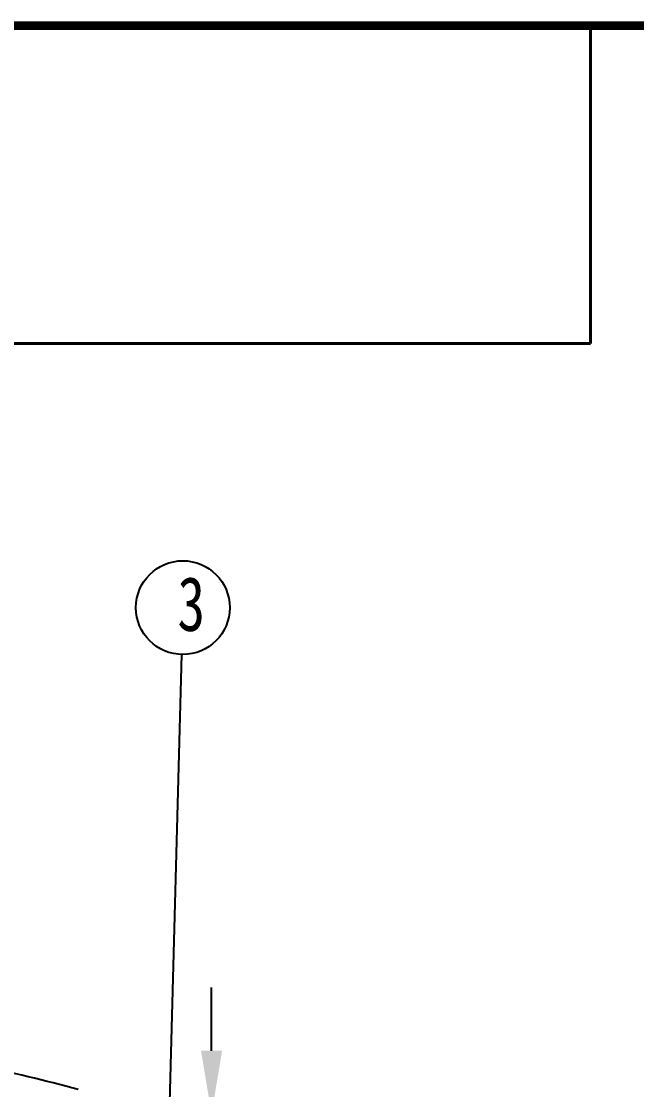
# Model space of a CAD drawing. Header units: millimetres. Extents: x 0 to 6631, y 0 to 4689.
# Drawn here: x 1432 to 1829, y 3844 to 4534 of the extents above; entities that cross this region are included whole.
import ezdxf

# ---------------------------------------------------------------- set-up
doc = ezdxf.new("R2010")
doc.units = ezdxf.units.MM
doc.header["$LTSCALE"] = 13
for name, color, linetype in [('1', 4, 'Continuous'), ('几何体', 7, 'Continuous'), ('尺寸', 3, 'Continuous'), ('注释', 2, 'Continuous')]:
    doc.layers.add(name, color=color, linetype=linetype)
doc.styles.add('SLDTEXTSTYLE0', font='hyswlongfangsong.ttf')
doc.styles.get("Standard").update_dxf_attribs({"font": 'gbenor.shx', "bigfont": 'gbcbig.shx'})
doc.dimstyles.new('SLDDIMSTYLE0', dxfattribs={"dimtxt": 50, "dimasz": 40.8, "dimexe": 0, "dimexo": 0.0625, "dimgap": 12.5, "dimtad": 2, "dimdec": 0, "dimrnd": 1e-09, "dimzin": 12, "dimdsep": 46, "dimtxsty": 'SLDTEXTSTYLE0', "dimsah": 1, "dimcen": 0.09, "dimadec": 0, "dimazin": 3, "dimtfac": 1, "dimtdec": 0, "dimtmove": 0, "dimatfit": 0, "dimfxl": 1, "dimfrac": 2, "dimtolj": 1, "dimtzin": 12, "dimarcsym": 0})
doc.dimstyles.new('SLDDIMSTYLE2', dxfattribs={"dimtxt": 0.18, "dimasz": 40.8, "dimexe": 0, "dimexo": 0.0625, "dimgap": 0, "dimtad": 0, "dimtih": 1, "dimtoh": 1, "dimdec": 0, "dimrnd": 1e-09, "dimzin": 0, "dimdsep": 46, "dimtxsty": 'Standard', "dimsah": 1, "dimcen": 0.09, "dimadec": 0, "dimazin": 0, "dimtfac": 40.8, "dimtdec": 0, "dimtofl": 0, "dimtmove": 0, "dimatfit": 3, "dimfxl": 1, "dimfrac": 2, "dimtolj": 1, "dimtzin": 0, "dimarcsym": 0})

# ---------------------------------------------------------------- blocks, each defined once
blk = doc.blocks.new('*D10')
at = {"layer": 'Defpoints', "color": 0, "transparency": 16777216}
for p in [(1497.74, 3828.19), (1554.95, 3828.19), (1358.27, 3703.19)]:
    blk.add_point(p, dxfattribs=at)
at = {"layer": '尺寸', "color": 0, "lineweight": -2, "transparency": 16777216}
for p, q in [((1554.95, 3868.99), (1554.95, 3909.79)), ((1497.8, 3828.19), (1554.95, 3828.19)), ((1554.95, 3828.19), (1554.95, 3703.19)), ((1358.34, 3703.19), (1554.95, 3703.19)), ((1554.95, 3662.39), (1554.95, 3532.88))]:
    blk.add_line(p, q, dxfattribs=at)
at = {"layer": '尺寸', "color": 0, "transparency": 16777216}
for points in [[(1548.15, 3868.99), (1561.75, 3868.99), (1554.95, 3828.19)], [(1548.15, 3662.39), (1561.75, 3662.39), (1554.95, 3703.19)]]:
    blk.add_solid(points, dxfattribs=at)
at = {"layer": '尺寸', "color": 0, "transparency": 16777216, "insert": (1567.45, 3577.24), "char_height": 50, "attachment_point": 2, "rotation": 90, "style": 'SLDTEXTSTYLE0'}
blk.add_mtext('\\A1;125', dxfattribs=at)

msp = doc.modelspace()

# ---------------------------------------------------------------- linework, layer by layer
at = {"layer": '1', "color": 0, "lineweight": 40}
for p in [(1799.74, 4530.93), (410.47, 4325.69)]:
    msp.add_line(p, (1799.74, 4325.69), dxfattribs=at)
at = {"layer": '1', "color": 0, "lineweight": 40, "const_width": 5.53}
msp.add_lwpolyline([(410.47, 173.66), (6472.75, 173.66), (6472.75, 4530.93), (410.47, 4530.93), (410.47, 173.66)], dxfattribs=at)
at = {"layer": '几何体'}
msp.add_arc((1208.24, 2898.95), 980.24, 74.58258, 82.37225, dxfattribs=at)
at = {"layer": '注释'}
msp.add_circle((1536.42, 4155.14), 30.27, dxfattribs=at)

# ---------------------------------------------------------------- texts
at = {"layer": '注释', "insert": (1541.87, 4175.08), "char_height": 35, "attachment_point": 2, "style": 'SLDTEXTSTYLE0'}
msp.add_mtext('3', dxfattribs=at)

# ---------------------------------------------------------------- dimensions: what is measured, and where the dimension line sits
at = {"layer": '尺寸'}
dim = msp.add_linear_dim(base=(1554.95, 3828.19), p1=(1358.27, 3703.19), p2=(1497.74, 3828.19), angle=90, dimstyle='SLDDIMSTYLE0', dxfattribs=at)
dim.commit()
dim.dimension.update_dxf_attribs({"geometry": '*D10', "text_midpoint": (1554.95, 3577.24), "dimtype": 160})

# ---------------------------------------------------------------- leaders
at = {"layer": '注释'}
msp.add_leader([(1525.04, 3726.73), (1535.84, 4124.87)], dimstyle='SLDDIMSTYLE2', dxfattribs=at)

doc.saveas('drawing.dxf')
